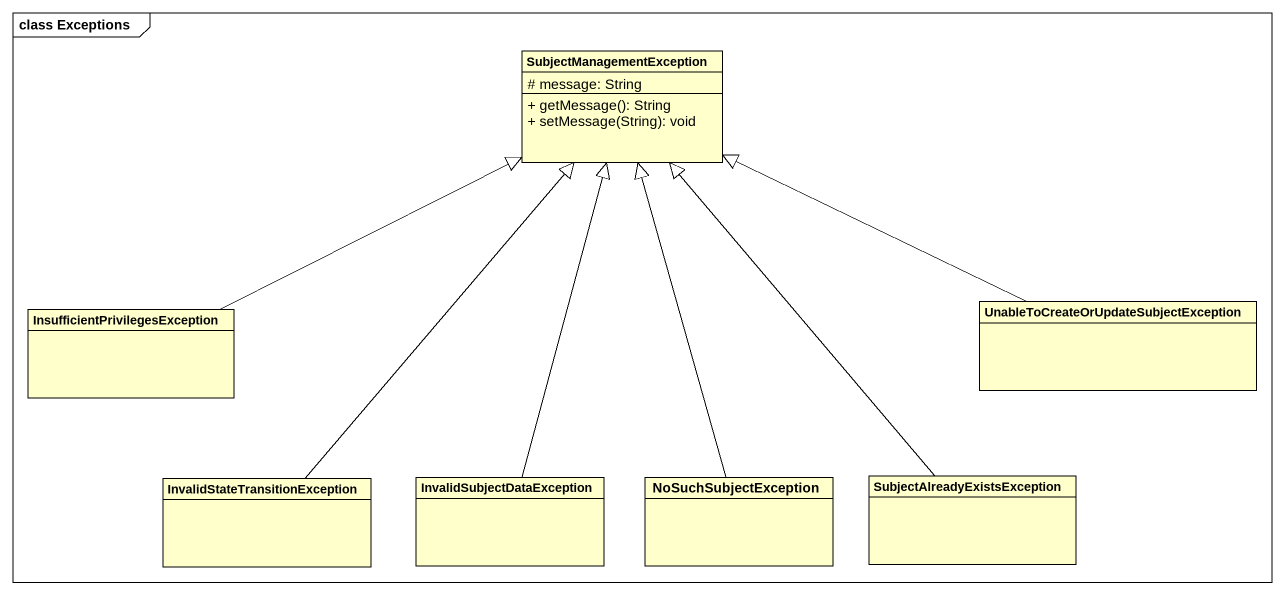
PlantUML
@startuml
mainframe class Exceptions
hide circle
hide empty members
skinparam classAttributeIconSize 0
class SubjectManagementException {
  # message: String
  + getMessage(): String
  + setMessage(String): void
}
class "InsufficientPrivilegesException" as InsufficientPrivilegesExcept
class "UnableToCreateOrUpdateSubjectException" as UnableToCreateOrUpdateSubjec
class "InvalidStateTransitionException" as InvalidStateTransitionExcept
class InvalidSubjectDataException
class NoSuchSubjectException
class "SubjectAlreadyExistsException" as SubjectAlreadyExistsExceptio
InsufficientPrivilegesExcept -right-|> SubjectManagementException
UnableToCreateOrUpdateSubjec -left-|> SubjectManagementException
InvalidStateTransitionExcept -up-|> SubjectManagementException
InvalidSubjectDataException -up-|> SubjectManagementException
NoSuchSubjectException -up-|> SubjectManagementException
SubjectAlreadyExistsExceptio -up-|> SubjectManagementException
@enduml
